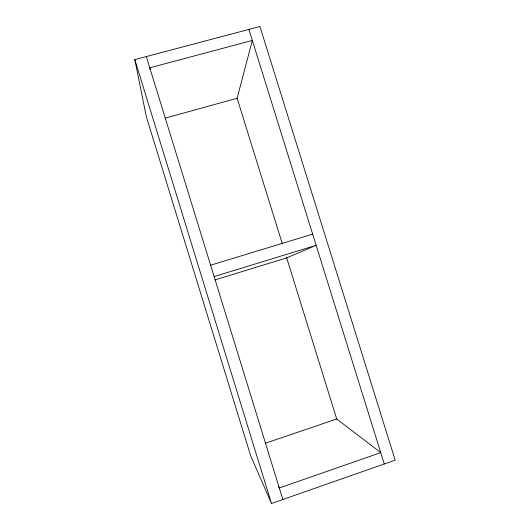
<?xml version="1.0" encoding="UTF-8"?>
<svg xmlns="http://www.w3.org/2000/svg" width="530" height="530" viewBox="0 0 530 530"><rect width="100%" height="100%" fill="white"/><g stroke="black" fill="none" stroke-linecap="round" stroke-linejoin="round"><path stroke-width="0.79" d="M237.049 98.547L252.32 40.452L149.771 67.807L150.01 69.45M271.486 503.5L395.181 460.146L259.919 26.5L134.819 59.598L146.273 116.507L250.637 455.674L271.486 503.5L134.819 59.598M265.457 443.193L336.735 419.005L286.438 257.057M215.114 279.873L286.69 257.871L316.145 245.297L214.127 276.587M210.622 265.199L312.66 234.127M165.333 118.104L237.122 98.269L282.265 243.628M336.027 418.462L380.752 452.653L279.29 487.984L278.535 486.513M248.881 29.422L384.276 463.969M146.306 56.564L282.848 499.518"/></g></svg>
